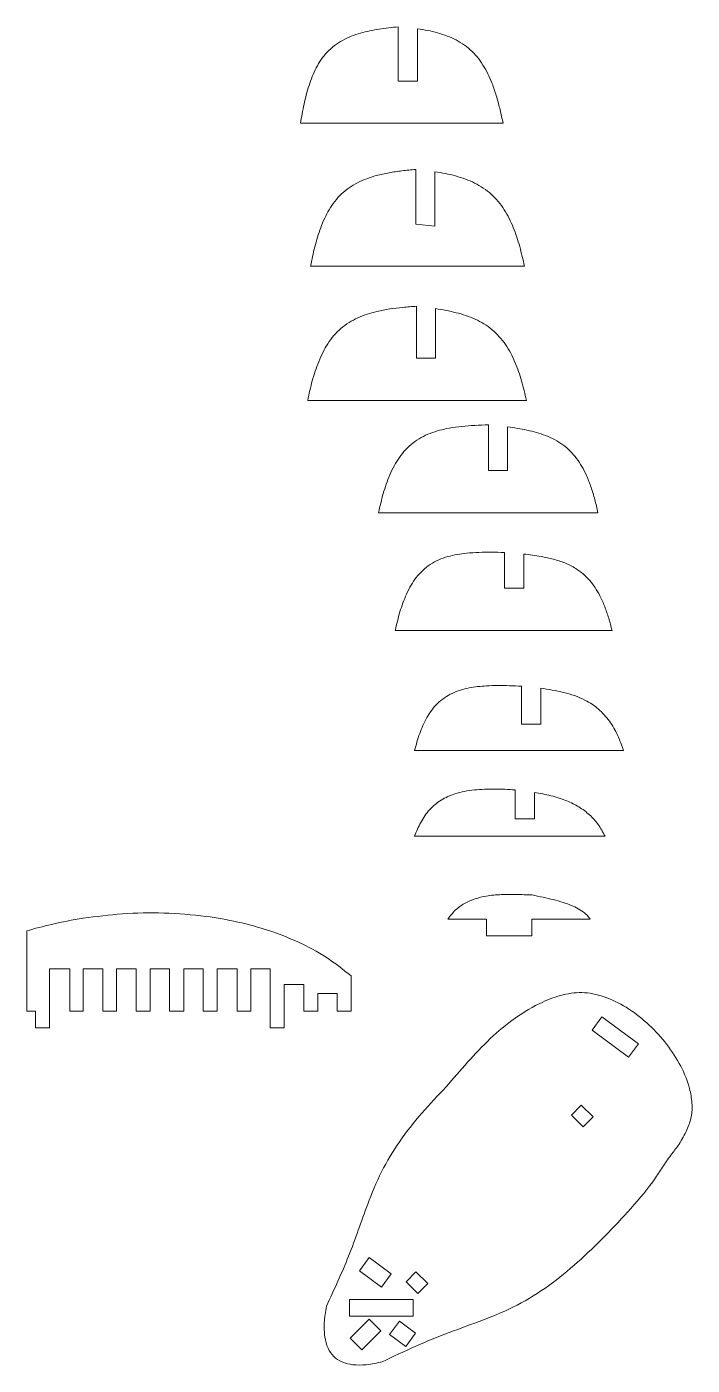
# Model space of a CAD drawing. Header units: millimetres. Extents: x 5 to 1149, y -277 to 912.
# Drawn here: x 1029.1 to 1149.4, y -97.3 to 144.6 of the extents above; entities that cross this region are included whole.
import ezdxf

# ---------------------------------------------------------------- set-up
doc = ezdxf.new("R2010")
doc.units = ezdxf.units.MM

msp = doc.modelspace()

# ---------------------------------------------------------------- linework, layer by layer
at = {"color": 7, "linetype": 'Continuous', "lineweight": 15}
for p, q in [((1096.27, 144.58), (1096.27, 134.76)), ((1099.75, 134.76), (1099.75, 144.21)), ((1096.27, 134.76), (1099.75, 134.76)), ((1078.57, 127.15), (1115.21, 127.15)), ((1099.42, 118.81), (1099.42, 108.91)), ((1102.89, 108.57), (1102.89, 118.39)), ((1099.42, 108.91), (1102.89, 108.57)), ((1080.4, 101.3), (1119.08, 101.3)), ((1099.55, 94.08), (1099.55, 84.69)), ((1103.02, 84.69), (1103.02, 93.65)), ((1099.55, 84.69), (1103.02, 84.69)), ((1079.88, 77.07), (1119.44, 77.07)), ((1112.56, 72.65), (1112.56, 64.38)), ((1116.03, 64.38), (1116.03, 72.27)), ((1112.56, 64.38), (1116.03, 64.38)), ((1092.69, 56.77), (1132.37, 56.77)), ((1115.49, 49.59), (1115.49, 43.11)), ((1118.95, 43.11), (1118.95, 49.3)), ((1115.49, 43.11), (1118.95, 43.11)), ((1095.7, 35.5), (1134.91, 35.5)), ((1118.56, 25.42), (1118.56, 18.58)), ((1122.03, 18.58), (1122.03, 25.06)), ((1118.56, 18.58), (1122.03, 18.58)), ((1099.21, 13.81), (1136.99, 13.81)), ((1117.4, 6.7), (1117.4, 1.48)), ((1120.87, 1.48), (1120.87, 6.23)), ((1117.4, 1.48), (1120.87, 1.48)), ((1099.19, -1.69), (1133.66, -1.69)), ((1105.23, -16.66), (1112.19, -16.66)), ((1112.19, -19.66), (1112.19, -16.66)), ((1120.4, -16.66), (1130.95, -16.66)), ((1120.4, -19.66), (1120.4, -16.66)), ((1029.08, -18.79), (1029.08, -33.29)), ((1112.19, -19.66), (1120.4, -19.66)), ((1033.18, -25.67), (1036.86, -25.67)), ((1033.18, -33.29), (1033.18, -25.67)), ((1036.86, -25.67), (1036.86, -33.29)), ((1039.29, -25.67), (1042.86, -25.67)), ((1039.29, -33.29), (1039.29, -25.67)), ((1042.86, -25.67), (1042.86, -33.29)), ((1045.29, -25.67), (1048.86, -25.67)), ((1045.29, -33.29), (1045.29, -25.67)), ((1048.86, -25.67), (1048.86, -33.29)), ((1051.38, -25.67), (1054.91, -25.67)), ((1051.38, -33.29), (1051.38, -25.67)), ((1054.91, -25.67), (1054.91, -33.29)), ((1057.46, -25.67), (1061.01, -25.67)), ((1057.46, -33.29), (1057.46, -25.67)), ((1061.01, -25.67), (1061.01, -33.29)), ((1063.53, -25.67), (1067.11, -25.67)), ((1063.53, -33.29), (1063.53, -25.67)), ((1067.11, -25.67), (1067.11, -33.29)), ((1069.63, -25.67), (1073.09, -25.67)), ((1069.63, -33.29), (1069.63, -25.67)), ((1073.09, -25.67), (1073.09, -36.29)), ((1075.61, -28.51), (1079.16, -28.51)), ((1075.61, -36.29), (1075.61, -28.51)), ((1079.16, -28.51), (1079.16, -33.29)), ((1087.73, -33.29), (1087.73, -26.93)), ((1081.69, -30.11), (1085.24, -30.11)), ((1081.69, -33.29), (1081.69, -30.11)), ((1085.24, -30.11), (1085.24, -33.29)), ((1029.08, -33.29), (1030.64, -33.29)), ((1030.64, -36.29), (1030.64, -33.29)), ((1033.17, -33.29), (1033.18, -33.29)), ((1033.17, -36.29), (1033.17, -33.29)), ((1036.86, -33.29), (1039.29, -33.29)), ((1042.86, -33.29), (1045.29, -33.29)), ((1048.86, -33.29), (1051.38, -33.29)), ((1054.91, -33.29), (1057.46, -33.29)), ((1061.01, -33.29), (1063.53, -33.29)), ((1067.11, -33.29), (1069.63, -33.29)), ((1079.16, -33.29), (1081.69, -33.29)), ((1085.24, -33.29), (1087.73, -33.29)), ((1131.3, -36.71), (1133.09, -34.3)), ((1133.09, -34.3), (1139.68, -39.19)), ((1030.64, -36.29), (1033.17, -36.29)), ((1073.09, -36.29), (1075.61, -36.29)), ((1137.89, -41.6), (1131.3, -36.71)), ((1139.68, -39.19), (1137.89, -41.6)), ((1127.58, -52.09), (1129.36, -50.3)), ((1129.36, -50.3), (1131.49, -52.41)), ((1129.71, -54.2), (1127.58, -52.09)), ((1131.49, -52.41), (1129.71, -54.2)), ((1089.23, -80.2), (1091.02, -77.79)), ((1091.02, -77.79), (1095, -80.75)), ((1093.21, -83.15), (1089.23, -80.2)), ((1095, -80.75), (1093.21, -83.15)), ((1097.68, -82.21), (1099.46, -80.42)), ((1099.81, -84.33), (1097.68, -82.21)), ((1099.46, -80.42), (1101.59, -82.53)), ((1101.59, -82.53), (1099.81, -84.33)), ((1087.47, -85.43), (1098.97, -85.43)), ((1087.47, -88.43), (1087.47, -85.43)), ((1098.97, -85.43), (1098.97, -88.43)), ((1098.97, -88.43), (1087.47, -88.43)), ((1087.57, -92.4), (1090.98, -88.96)), ((1090.98, -88.96), (1093.11, -91.07)), ((1094.7, -91.74), (1096.49, -89.33)), ((1096.49, -89.33), (1099.39, -91.48)), ((1093.11, -91.07), (1089.7, -94.51)), ((1097.6, -93.89), (1094.7, -91.74)), ((1099.39, -91.48), (1097.6, -93.89)), ((1089.7, -94.51), (1087.57, -92.4))]:
    msp.add_line(p, q, dxfattribs=at)
for points, knots in [([(1096.27, 144.58), (1095.11, 144.46), (1092.81, 144.21), (1089.96, 143.63), (1087.75, 142.89), (1085.64, 141.92), (1083.75, 140.49), (1082.29, 138.67), (1081.4, 137.17), (1080.69, 135.59), (1079.91, 133.4), (1079.18, 130.58), (1078.78, 128.3), (1078.57, 127.15)], [0, 0, 0, 0, 0.125122, 0.249782, 0.312087, 0.374934, 0.499922, 0.562576, 0.62504, 0.687307, 0.749851, 0.874911, 1, 1, 1, 1]), ([(1115.21, 127.15), (1115.04, 127.95), (1114.7, 129.54), (1114.09, 131.84), (1113.42, 133.9), (1112.67, 135.71), (1111.57, 137.82), (1110.11, 139.76), (1108.26, 141.29), (1106.74, 142.21), (1105.09, 142.94), (1103.37, 143.5), (1101.56, 143.93), (1100.35, 144.12), (1099.75, 144.21)], [0, 0, 0, 0, 0.097696, 0.19262, 0.284409, 0.355077, 0.426026, 0.568205, 0.639614, 0.710985, 0.779561, 0.853782, 0.927023, 1, 1, 1, 1]), ([(1099.42, 118.81), (1098.59, 118.73), (1096.98, 118.58), (1094.59, 118.22), (1092.45, 117.76), (1090.55, 117.15), (1088.89, 116.44), (1087.33, 115.52), (1085.94, 114.38), (1084.74, 113.03), (1083.74, 111.56), (1082.91, 109.94), (1082, 107.73), (1081.12, 104.82), (1080.64, 102.48), (1080.4, 101.3)], [0, 0, 0, 0, 0.086599, 0.168346, 0.25125, 0.313954, 0.37611, 0.438471, 0.501353, 0.562086, 0.625901, 0.685633, 0.750846, 0.875095, 1, 1, 1, 1]), ([(1119.08, 101.3), (1118.81, 102.49), (1118.28, 104.86), (1117.33, 107.74), (1116.34, 109.95), (1115.15, 112.07), (1113.59, 113.97), (1111.66, 115.47), (1110.09, 116.36), (1108.4, 117.08), (1106.63, 117.64), (1104.77, 118.08), (1103.52, 118.29), (1102.89, 118.39)], [0, 0, 0, 0, 0.142113, 0.283569, 0.354018, 0.424827, 0.566561, 0.637817, 0.709007, 0.777295, 0.851497, 0.925918, 1, 1, 1, 1]), ([(1099.55, 94.08), (1098.72, 94.02), (1097.1, 93.9), (1094.71, 93.61), (1092.56, 93.21), (1090.64, 92.67), (1088.38, 91.81), (1086.29, 90.52), (1084.58, 88.79), (1083.51, 87.34), (1082.61, 85.75), (1081.61, 83.53), (1080.66, 80.62), (1080.14, 78.26), (1079.88, 77.07)], [0, 0, 0, 0, 0.086199, 0.167368, 0.249434, 0.311398, 0.373691, 0.498579, 0.561434, 0.624145, 0.684331, 0.749781, 0.874768, 1, 1, 1, 1]), ([(1119.44, 77.07), (1119.16, 78.25), (1118.62, 80.6), (1117.64, 83.45), (1116.61, 85.62), (1115.38, 87.69), (1113.75, 89.52), (1111.78, 90.93), (1110.17, 91.77), (1108.48, 92.43), (1106.71, 92.94), (1104.89, 93.35), (1103.64, 93.55), (1103.02, 93.65)], [0, 0, 0, 0, 0.142228, 0.283689, 0.354075, 0.424848, 0.566849, 0.6382, 0.709451, 0.780344, 0.85158, 0.925974, 1, 1, 1, 1]), ([(1112.56, 72.65), (1111.74, 72.62), (1110.15, 72.57), (1107.77, 72.39), (1105.65, 72.1), (1103.72, 71.68), (1101.46, 70.96), (1099.32, 69.8), (1097.56, 68.18), (1096.44, 66.8), (1095.5, 65.26), (1094.47, 63.11), (1093.49, 60.25), (1092.96, 57.93), (1092.69, 56.77)], [0, 0, 0, 0, 0.086355, 0.167445, 0.249529, 0.311515, 0.373776, 0.498773, 0.561667, 0.624392, 0.6846, 0.750062, 0.874874, 1, 1, 1, 1]), ([(1132.37, 56.77), (1132.19, 57.56), (1131.84, 59.1), (1131.16, 61.35), (1130.38, 63.36), (1129.5, 65.11), (1128.22, 67.08), (1126.56, 68.77), (1124.55, 70.01), (1122.94, 70.73), (1121.26, 71.29), (1119.53, 71.7), (1117.79, 72.03), (1116.62, 72.19), (1116.03, 72.27)], [0, 0, 0, 0, 0.098032, 0.191418, 0.285491, 0.359606, 0.428204, 0.570384, 0.641979, 0.713334, 0.785032, 0.856265, 0.928168, 1, 1, 1, 1]), ([(1115.49, 49.59), (1114.69, 49.61), (1113.15, 49.65), (1110.84, 49.62), (1108.77, 49.49), (1106.89, 49.24), (1104.64, 48.74), (1102.48, 47.83), (1100.65, 46.39), (1099.5, 45.11), (1098.54, 43.66), (1097.49, 41.6), (1096.5, 38.86), (1095.97, 36.62), (1095.7, 35.5)], [0, 0, 0, 0, 0.08678, 0.167636, 0.249729, 0.311744, 0.373919, 0.499062, 0.561981, 0.62477, 0.684875, 0.750494, 0.875039, 1, 1, 1, 1]), ([(1134.91, 35.5), (1134.72, 36.24), (1134.35, 37.69), (1133.63, 39.79), (1132.81, 41.66), (1131.89, 43.24), (1130.56, 45.01), (1128.72, 46.58), (1126.41, 47.73), (1124.3, 48.42), (1122.33, 48.84), (1120.53, 49.12), (1119.48, 49.24), (1118.95, 49.3)], [0, 0, 0, 0, 0.098823, 0.194878, 0.287897, 0.362233, 0.431806, 0.575151, 0.670488, 0.76392, 0.863184, 0.931631, 1, 1, 1, 1]), ([(1118.56, 25.42), (1117.82, 25.45), (1116.38, 25.52), (1114.26, 25.55), (1111.82, 25.48), (1109.03, 25.19), (1106.46, 24.43), (1104.59, 23.37), (1103.35, 22.35), (1102.3, 21.13), (1101.14, 19.34), (1100.06, 16.88), (1099.49, 14.83), (1099.21, 13.81)], [0, 0, 0, 0, 0.0866365, 0.1693784, 0.249433, 0.3735251, 0.4987447, 0.5612107, 0.6242903, 0.6868539, 0.7498159, 0.8748448, 1, 1, 1, 1]), ([(1136.99, 13.81), (1136.66, 14.73), (1136, 16.59), (1134.53, 19.16), (1132.88, 20.99), (1131.31, 22.18), (1129.28, 23.36), (1126.16, 24.44), (1123.42, 24.85), (1122.03, 25.06)], [0, 0, 0, 0, 0.147073, 0.293664, 0.43991, 0.511943, 0.586017, 0.790787, 1, 1, 1, 1]), ([(1117.4, 6.7), (1116.16, 6.76), (1113.7, 6.88), (1110.04, 6.75), (1106.74, 6.17), (1104.37, 5.12), (1102.88, 4.05), (1101.56, 2.77), (1100.24, 0.86), (1099.54, -0.84), (1099.19, -1.69)], [0, 0, 0, 0, 0.169304, 0.336095, 0.499281, 0.62405, 0.686365, 0.749251, 0.874466, 1, 1, 1, 1]), ([(1133.66, -1.69), (1133.27, -0.97), (1132.51, 0.44), (1130.88, 2.24), (1128.95, 3.67), (1126.59, 4.82), (1123.88, 5.68), (1121.88, 6.05), (1120.87, 6.23)], [0, 0, 0, 0, 0.155528, 0.306086, 0.458637, 0.611695, 0.804661, 1, 1, 1, 1]), ([(1120.47, -12.27), (1119.52, -12.26), (1117.66, -12.24), (1114.88, -12.19), (1112.37, -12.42), (1110.13, -12.95), (1108.22, -13.78), (1106.5, -15), (1105.65, -16.11), (1105.23, -16.66)], [0, 0, 0, 0, 0.171732, 0.336218, 0.500178, 0.624756, 0.749844, 0.874986, 1, 1, 1, 1]), ([(1130.95, -16.66), (1130.81, -16.48), (1130.53, -16.08), (1129.81, -15.43), (1128.81, -14.77), (1127.5, -14.15), (1126, -13.61), (1124.29, -13.13), (1122.4, -12.72), (1121.13, -12.42), (1120.47, -12.27)], [0, 0, 0, 0, 0.059204, 0.125254, 0.249876, 0.366779, 0.499639, 0.663213, 0.823663, 1, 1, 1, 1]), ([(1039.31, -16.5), (1037.38, -16.84), (1033.94, -17.44), (1030.57, -18.38), (1029.08, -18.79)], [0, 0, 0, 0, 0.559118, 1, 1, 1, 1]), ([(1087.73, -26.93), (1086.26, -25.76), (1083.3, -23.41), (1078.25, -20.74), (1072.89, -18.63), (1067.27, -17.11), (1060.92, -16), (1053.93, -15.47), (1046.5, -15.57), (1041.67, -16.2), (1039.31, -16.5)], [0, 0, 0, 0, 0.110418, 0.221747, 0.334547, 0.44871, 0.563622, 0.71352, 0.860103, 1, 1, 1, 1]), ([(1148.47, -54.72), (1148.77, -53.96), (1149.38, -52.43), (1149.44, -49.85), (1148.9, -46.72), (1147.41, -43.09), (1144.9, -39.23), (1141.72, -35.73), (1138.07, -32.82), (1134.13, -30.75), (1130.03, -29.73), (1126.02, -30.18), (1121.77, -31.81), (1117.3, -34.44), (1112.79, -38.2), (1108.79, -42.51), (1106.22, -45.48), (1104.94, -46.96)], [0, 0, 0, 0, 0.03676, 0.074825, 0.115396, 0.181268, 0.25186, 0.324429, 0.3959, 0.463584, 0.526123, 0.585284, 0.644312, 0.732225, 0.820727, 0.910759, 1, 1, 1, 1]), ([(1104.94, -46.96), (1103.44, -48.54), (1100.45, -51.67), (1096.42, -56.74), (1093.1, -62.26), (1090.24, -69.3), (1087.46, -77.6), (1084.66, -83.62), (1083.26, -86.62)], [0, 0, 0, 0, 0.142888, 0.284405, 0.424782, 0.56436, 0.782591, 1, 1, 1, 1]), ([(1144.2, -61.23), (1144.71, -60.5), (1145.62, -59.18), (1147.26, -57.15), (1148.03, -55.61), (1148.47, -54.72)], [0, 0, 0, 0, 0.3400172, 0.6186072, 1, 1, 1, 1]), ([(1093.38, -96.66), (1095.36, -95.71), (1099.32, -93.8), (1105.45, -91.34), (1111.69, -89.13), (1117.84, -86.57), (1123.55, -83.01), (1128.76, -78.71), (1133.66, -73.97), (1138.43, -68.93), (1142, -64.68), (1143.74, -61.96), (1144.2, -61.23)], [0, 0, 0, 0, 0.104088, 0.20834, 0.312929, 0.417958, 0.523619, 0.630195, 0.737869, 0.8469, 0.959138, 1, 1, 1, 1]), ([(1083.26, -86.62), (1083.1, -87.62), (1082.82, -89.46), (1082.89, -92.03), (1083.42, -94.14), (1084.5, -95.77), (1086.12, -96.83), (1088.18, -97.29), (1090.67, -97.25), (1092.42, -96.87), (1093.38, -96.66)], [0, 0, 0, 0, 0.163111, 0.298085, 0.410059, 0.507864, 0.604309, 0.712681, 0.842667, 1, 1, 1, 1])]:
    msp.add_open_spline(points, degree=3, knots=knots, dxfattribs=at)

doc.saveas('drawing.dxf')
